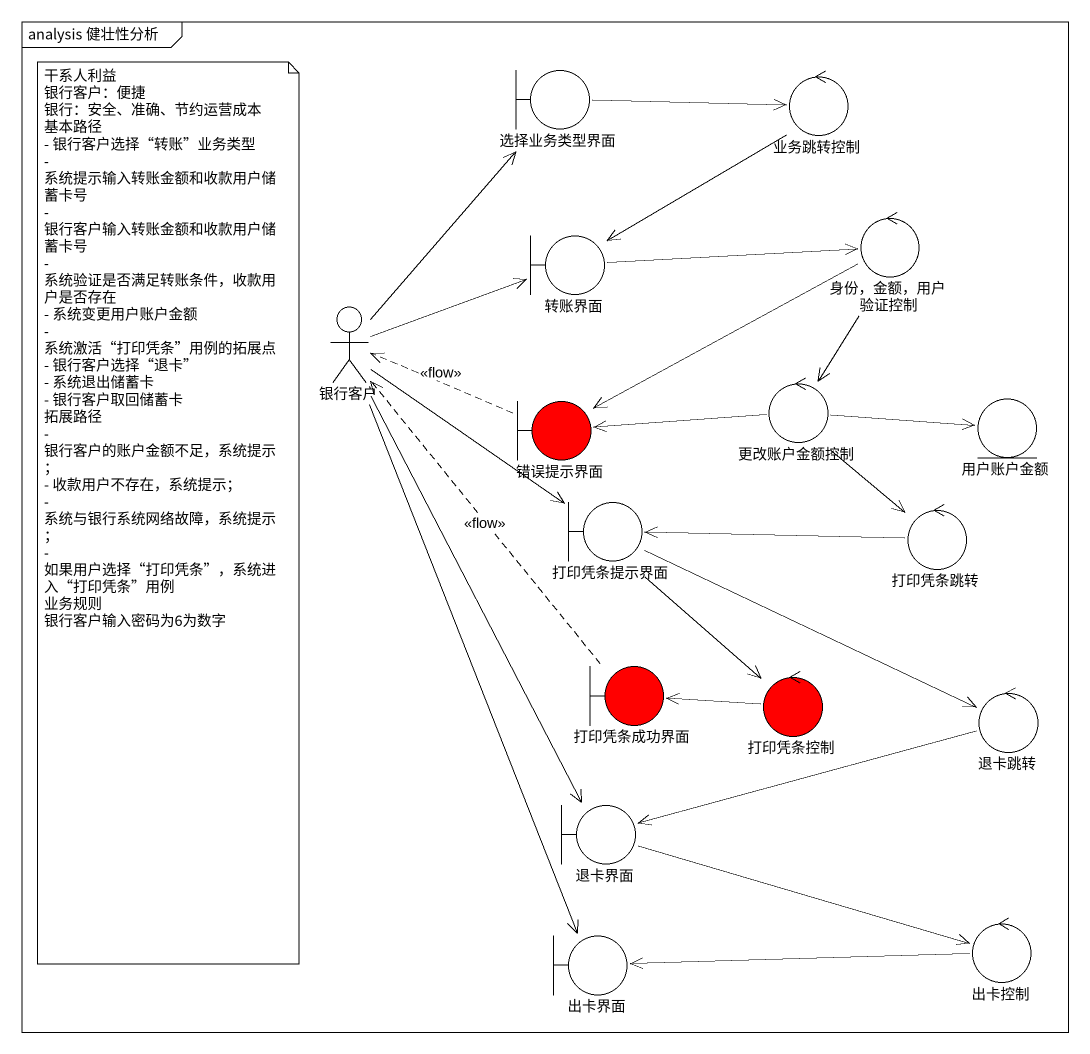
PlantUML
@startuml
mainframe analysis 健壮性分析
boundary 选择业务类型界面
control 业务跳转控制
boundary 转账界面
control "身份，金额，用户验证控制" as 身份_金额_用户验证控制
actor 银行客户
control 更改账户金额控制
boundary 错误提示界面 #FF0000
entity 用户账户金额
boundary 打印凭条提示界面
control 打印凭条跳转
boundary 打印凭条成功界面 #FF0000
control 打印凭条控制 #FF0000
control 退卡跳转
boundary 退卡界面
boundary 出卡界面
control 出卡控制
选择业务类型界面 -right-> 业务跳转控制
业务跳转控制 --> 转账界面
转账界面 -right-> 身份_金额_用户验证控制
身份_金额_用户验证控制 --> 更改账户金额控制
身份_金额_用户验证控制 -left-> 错误提示界面
银行客户 -up-> 选择业务类型界面
银行客户 -right-> 转账界面
银行客户 --> 打印凭条提示界面
银行客户 --> 退卡界面
银行客户 --> 出卡界面
更改账户金额控制 -left-> 错误提示界面
更改账户金额控制 -right-> 用户账户金额
更改账户金额控制 --> 打印凭条跳转
错误提示界面 .left.> 银行客户 : <<flow>>
打印凭条提示界面 --> 打印凭条控制
打印凭条提示界面 -right-> 退卡跳转
打印凭条跳转 -left-> 打印凭条提示界面
打印凭条成功界面 .up.> 银行客户 : <<flow>>
打印凭条控制 -left-> 打印凭条成功界面
退卡跳转 -left-> 退卡界面
退卡界面 -right-> 出卡控制
出卡控制 -left-> 出卡界面
note as N1
  干系人利益
  银行客户：便捷
  银行：安全、准确、节约运营成本
  基本路径
  - 银行客户选择“转账”业务类型
  - 系统提示输入转账金额和收款用户储蓄卡号
  - 银行客户输入转账金额和收款用户储蓄卡号
  - 系统验证是否满足转账条件，收款用户是否存在
  - 系统变更用户账户金额
  - 系统激活“打印凭条”用例的拓展点
  - 银行客户选择“退卡”
  - 系统退出储蓄卡
  - 银行客户取回储蓄卡
  拓展路径
  - 银行客户的账户金额不足，系统提示；
  - 收款用户不存在，系统提示；
  - 系统与银行系统网络故障，系统提示；
  - 如果用户选择“打印凭条”，系统进入“打印凭条”用例
  业务规则
  银行客户输入密码为6为数字
end note
@enduml
